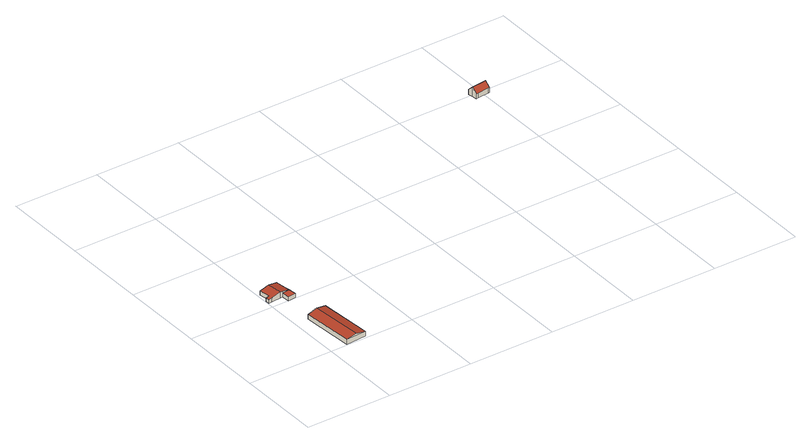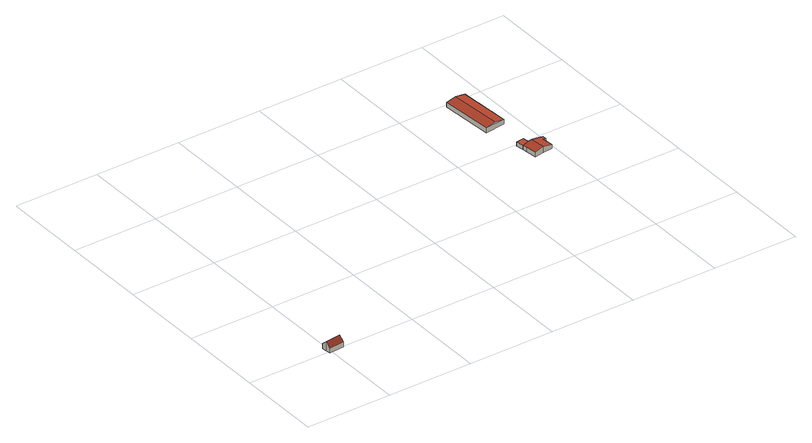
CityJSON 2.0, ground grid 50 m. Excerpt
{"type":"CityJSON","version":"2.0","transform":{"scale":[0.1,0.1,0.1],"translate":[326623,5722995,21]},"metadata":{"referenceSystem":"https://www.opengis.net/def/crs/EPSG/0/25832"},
"CityObjects":{
"building1":{"type":"Building","attributes":{"Geometrietyp2DReferenz":"3000","Gemeindeschluessel":"05170052","function":"31001_2723","roofType":"3100","measuredHeight":3.94},"address":[{"country":"Germany","locality":"Xanten","thoroughfareNumber":"30","thoroughfareName":"Hartingstraße"}],"geometry":[{"type":"Solid","lod":"2","boundaries":[[[[0,1,2,3]],[[4,5,1,0]],[[6,7,5,4]],[[3,2,7,6]],[[0,8,4]],[[6,9,3]],[[3,9,8,0]],[[4,8,9,6]],[[1,5,7,2]]]],"semantics":{"surfaces":[{"type":"WallSurface"},{"type":"RoofSurface"},{"type":"GroundSurface"}],"values":[[0,0,0,0,0,0,1,1,2]]}}]},
"building2":{"type":"Building","attributes":{"Gemeindeschluessel":"05170052","Geometrietyp2DReferenz":"3000","function":"31001_2723"},"address":[{"country":"Germany","locality":"Xanten","thoroughfareNumber":"32","thoroughfareName":"Hartingstraße"}],"children":["building2-1","building2-2"]},
"building2-1":{"type":"BuildingPart","attributes":{"roofType":"3100","measuredHeight":3.66},"parents":["building2"],"geometry":[{"type":"MultiSurface","lod":"2","boundaries":[[[10,11,12,13]],[[14,15,11,10]],[[16,17,15,14]],[[18,19,17,16]],[[20,21,19,18]],[[22,23,21,20]],[[24,25,23,22]],[[26,27,25,24]],[[28,29,27,26]],[[30,31,29,28]],[[22,20,18,16,14,10,24]],[[13,30,28,26,24,10]],[[11,15,17,19,21,23,25,27,29,31,12]],[[13,32,30]],[[12,31,30,32]]],"semantics":{"surfaces":[{"type":"WallSurface"},{"type":"RoofSurface"},{"type":"GroundSurface"},{"type":"ClosureSurface"}],"values":[0,0,0,0,0,0,0,0,0,0,1,1,2,0,3]}}]},
"building2-2":{"type":"BuildingPart","attributes":{"roofType":"1000","measuredHeight":2.48},"parents":["building2"],"geometry":[{"type":"Solid","lod":"2","boundaries":[[[[33,34,31,30]],[[35,36,34,33]],[[32,12,36,35]],[[33,30,32,35]],[[31,34,36,12]],[[32,30,31,12]]]],"semantics":{"surfaces":[{"type":"WallSurface"},{"type":"RoofSurface"},{"type":"GroundSurface"},{"type":"ClosureSurface"}],"values":[[0,0,0,1,2,3]]}}]},
"building3":{"type":"Building","attributes":{"Geometrietyp2DReferenz":"3000","Gemeindeschluessel":"05170052","function":"31001_2463","roofType":"3100","measuredHeight":5.75},"address":[{"country":"Germany","locality":"Xanten","thoroughfareNumber":"38","thoroughfareName":"Hartingstraße"}],"geometry":[{"type":"Solid","lod":"2","boundaries":[[[[37,38,39,40]],[[41,42,38,37]],[[43,44,42,41]],[[45,46,44,43]],[[47,48,46,45]],[[49,50,48,47]],[[51,52,50,49]],[[40,39,52,51]],[[37,40,51,49,47,41]],[[45,43,41,47]],[[38,42,44,46,48,50,52,39]]]],"semantics":{"surfaces":[{"type":"WallSurface"},{"type":"RoofSurface"},{"type":"GroundSurface"}],"values":[[0,0,0,0,0,0,0,0,1,1,2]]}}]}
},
"vertices":[
[80,307,35],[80,307,7],[104,5,7],[104,5,35],[198,323,35],[198,323,7],[223,13,35],[223,13,7],[139,315,46],[163,9,46],
[84,546,42],[84,546,6],[95,547,6],[95,547,40],[27,540,31],[27,540,6],[6,538,26],[6,538,6],[4,562,27],[4,562,6],[24,565,31],[24,565,6],[16,628,31],[16,628,6],[72,635,42],[72,635,6],[128,642,31],[128,642,6],[136,580,31],[136,580,6],[140,552,31],[140,552,6],[95,547,31],
[146,507,31],[146,507,6],[100,500,31],[100,500,6],
[1938,1451,42],[1938,1451,13],[1950,1452,13],[1950,1452,42],[1935,1480,70],[1935,1480,13],[1931,1509,42],[1931,1509,13],[2020,1518,42],[2020,1518,13],[2024,1490,70],[2024,1490,13],[2027,1461,42],[2027,1461,13],[2021,1460,42],[2021,1460,13]
]}
